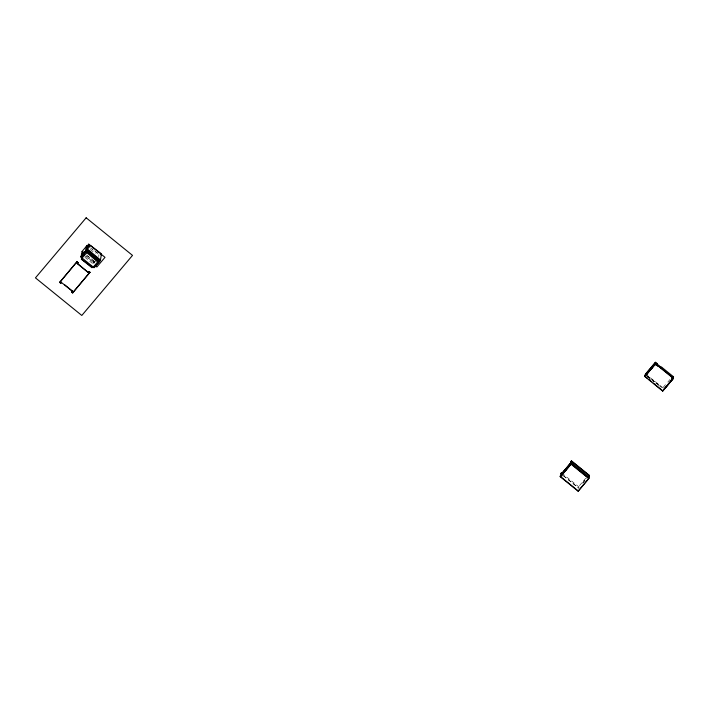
<?xml version="1.0" encoding="UTF-8"?>
<svg xmlns="http://www.w3.org/2000/svg" width="709" height="709" viewBox="0 0 709 709"><rect width="100%" height="100%" fill="white"/><g stroke="black" fill="none" stroke-linecap="round" stroke-linejoin="round"><path stroke-width="0.53" stroke-dasharray="3.54 2.66" d="M87.251 255.887L94.102 261.444L93.517 262.126L85.692 256.1M93.517 262.126L94.137 261.213M94.102 261.444L93.801 263.039L95.015 261.594M98.64 256.578L98.994 254.682M656.233 383.525L655.524 384.172M662.924 387.743L648.15 375.947M93.827 262.871L95.795 260.549M93.712 263.491L94.935 262.046M585.758 478.176L578.739 486.498L579.466 487.375L562.308 473.461M582.683 482.926L586.192 478.77M663.19 387.353L667.169 382.638M667.807 382.08L671.317 377.924M582.638 483.175L586.848 478.185M92.959 261.993L93.561 261.905M646.936 375.451L661.444 387.22M646.909 375.619L658.856 385.306M659.707 386.006L661.417 387.389M647.911 377.206L653.645 381.859M646.688 376.284L649.24 378.358M563.389 475.562L578.748 488.022M563.336 475.819L578.704 488.271M90.548 247.893L99.473 255.134M90.353 249.471L95.29 253.476M86.436 254.974L95.068 261.967M85.647 256.321L92.923 262.215M84.894 257.305L93.428 264.227M97.682 252.838A43.311 42.318 10.6 0 1 92.205 248.806"/><path stroke-width="1.06" d="M87.668 249.807L88.235 249.692L100.448 259.999L101.449 253.849L88.74 244.118M61.346 282.102L60.814 283.316L59.689 282.404L76.98 261.736L77.91 262.481L77.378 263.695L88.111 272.407L89.033 271.503L89.963 272.256L72.672 292.932L71.556 292.028L72.469 291.124L64.767 284.885M60.814 283.316L59.742 282.155M59.689 282.404L76.98 261.736M71.556 292.028L72.672 292.932M77.192 263.482L77.91 262.481M71.76 292.126L72.469 291.124M100.288 260.221L94.005 267.665L81.021 257.137L82.084 251.438L87.304 245.261L88.926 246.581M81.411 258.351L81.987 257.668L81.393 259.166L91.895 267.692L93.118 266.69L92.498 267.603M81.393 259.166L92.533 267.373M82.333 255.231L82.572 253.937L84.309 251.881L84.07 253.166M81.446 254.886L82.368 255.639M85.452 251.527L98.347 262.516L99.136 261.222M85.55 251.021L86.436 246.289L87.358 247.042M81.021 257.137L86.241 250.959L87.304 245.261M86.383 252.28L86.985 249.072M88.315 272.504L77.228 263.287M94.005 267.665L94.359 265.769M97.877 258.218L97.523 260.114L98.108 259.423A43.311 42.318 10.6 0 1 87.561 251.013L87.597 249.896M99.57 259.583L99.216 261.488L86.241 250.959M560.225 476.67L560.509 475.154L571.162 462.543L570.878 464.049L560.225 476.67L578.154 491.204L588.807 478.584L589.082 477.077L570.665 462.029L571.472 460.868L589.401 475.411L588.594 476.563L589.401 475.411M561.812 476.138L562.095 474.631L571.215 463.819L570.444 463.19L561.315 474.002L562.042 474.888L571.17 464.067M561.537 472.841L562.308 473.461L561.537 472.841L560.775 473.736L561.581 472.584M570.444 463.19L588.851 478.336L578.154 491.204M570.665 462.029L571.472 460.868M570.71 461.772L571.436 462.649L562.308 473.461M644.676 376.488L644.977 374.901L655.621 362.281L657.323 363.664L656.472 365.064L657.908 366.234M655.665 363.646L654.655 363.23L646.041 373.448C645.19 373.971 646.679 375.185 646.812 374.068L655.426 363.859L655.621 362.281M654.894 363.017L673.311 378.074L664.023 389.09M655.4 365.064L655.639 363.814L644.844 376.55M660.797 368.574L661.648 367.173L673.55 376.816L673.266 378.331L662.605 391.022L644.694 376.408L655.346 363.788M671.778 378.349L672.017 377.091M672.557 378.978L671.857 377.932M672.956 378.987L662.747 391.12M88.66 244.206L88.625 245.323A43.311 42.318 10.6 0 0 89.192 245.926M87.526 247.237L88.492 246.094M81.42 255.001L83.183 252.829L82.944 254.114L83.866 254.868L84.087 253.698L83.157 252.945M82.554 254.052L84.291 251.996M81.198 256.171L86.418 249.993L92.099 254.602M82.35 255.754L84.105 253.583M60.628 283.095L61.311 282.297M77.378 263.695L77.875 262.676M88.111 272.407L89.033 271.503M94.182 266.699L96.663 263.757M98.533 261.55L99.402 260.522L95.343 257.234M72.717 292.684L89.963 272.256M94.093 267.204L97.815 262.791M562.361 473.213L571.481 462.401M655.391 363.54L644.738 376.151L647.299 378.234M570.922 463.801L560.278 476.413L578.198 490.947M656.561 364.559L657.323 363.664M660.894 368.068L661.648 367.173M672.788 377.72L673.55 376.816M588.328 477.981L589.082 477.077M101.334 254.549L100.855 254.699M662.782 390.836L653.281 383.073M672.876 378.952L672.575 379.262A49.373 5.096 -51 0 0 663.979 389.463M654.948 364.408L654.646 364.727A49.373 5.096 -51 0 0 646.05 374.928M88.997 271.698L89.91 272.513M72.433 291.319L61.488 282.51M657.234 364.16L661.559 367.67M654.655 363.23L673.266 378.331M646.041 373.448L646.812 374.068M645.766 373.829L646.537 374.458M649.01 379.616L651.571 381.69M571.427 461.125L589.347 475.659M570.878 464.049L588.807 478.584M561.315 474.002L562.095 474.631M86.321 250.499L98.489 260.371M95.033 258.714L97.603 260.797M82.084 251.438L83.015 252.191M95.139 265.609L96.849 267.001L105.003 257.332L90.486 245.562L81.11 256.676L82.031 257.429M76.935 261.984L78.052 262.888M86.152 217.796L35.45 277.866L81.81 315.461L132.512 255.391L86.152 217.796M87.349 250.1L82.138 256.277L83.059 257.03L87.411 251.881L98.533 260.903L94.191 266.052L95.121 266.797L100.332 260.62L87.349 250.1"/></g></svg>
